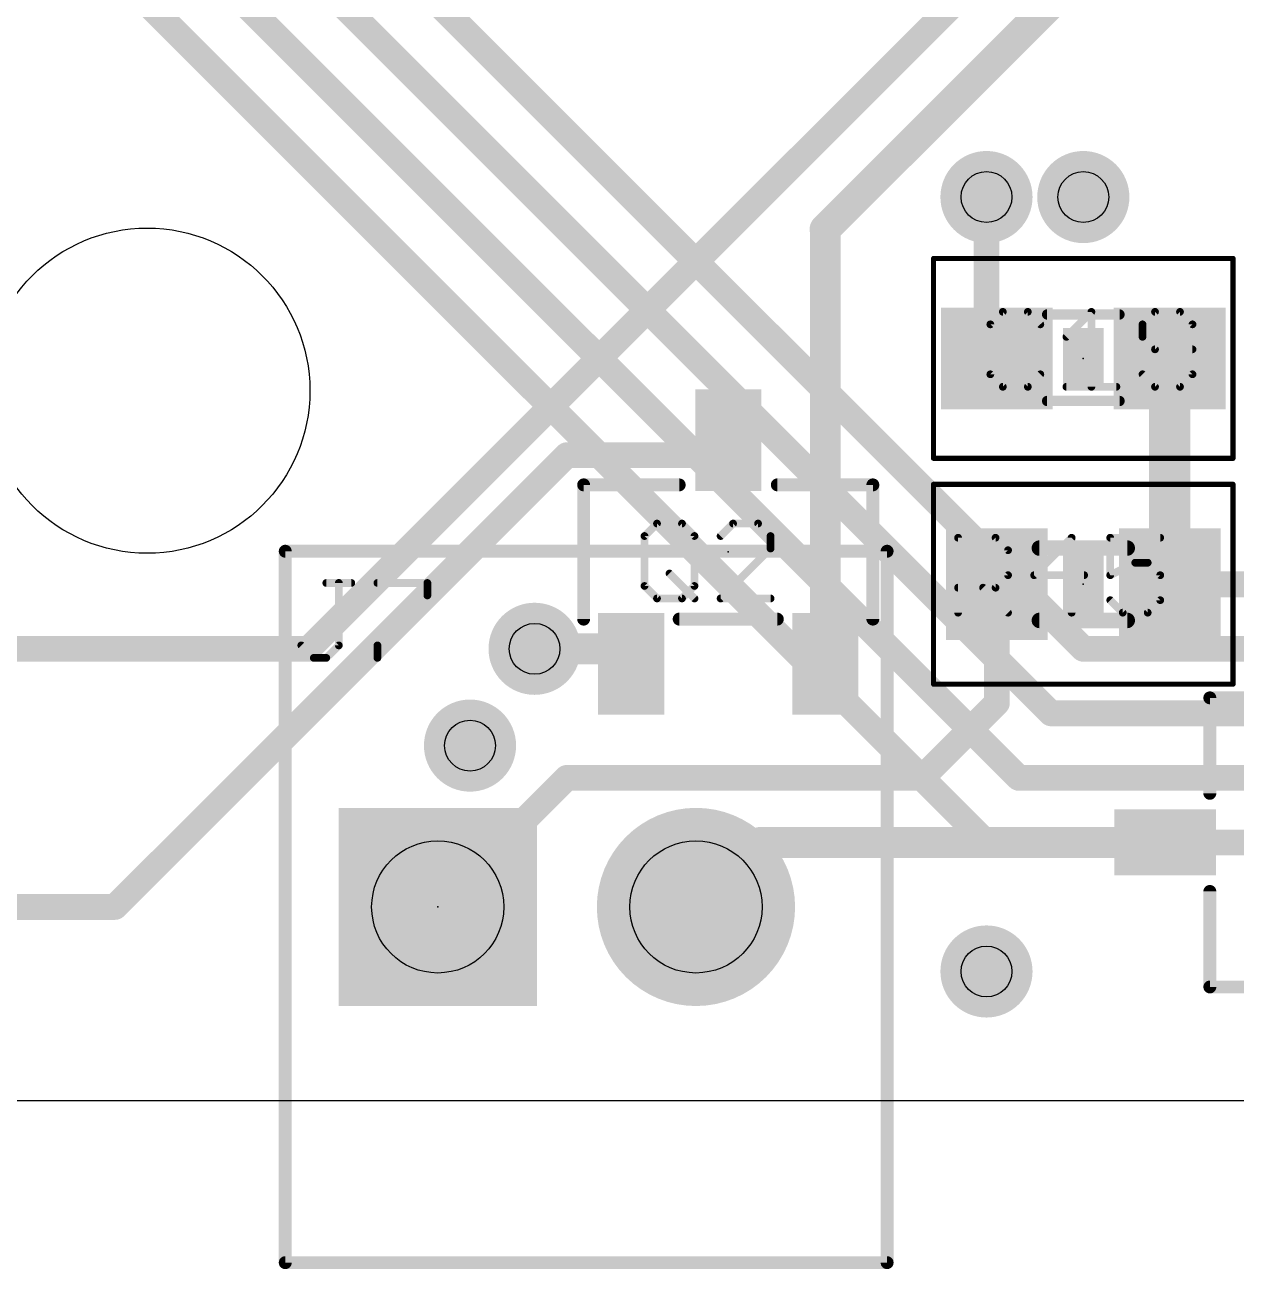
# Model space of a CAD drawing. Extents: x -1 to 68.6, y -1.7 to 63.5.
# Drawn here: x 12.77 to 24.68, y -1.66 to 10.58 of the extents above; entities that cross this region are included whole.
import ezdxf

# ---------------------------------------------------------------- set-up
doc = ezdxf.new("R2010")
doc.units = 0
for name, color, linetype in [('1', 22, 'CONTINUOUS'), ('16', 175, 'CONTINUOUS'), ('17', 82, 'CONTINUOUS'), ('18', 82, 'CONTINUOUS'), ('20', 7, 'CONTINUOUS'), ('21', 253, 'CONTINUOUS'), ('22', 253, 'CONTINUOUS'), ('23', 7, 'CONTINUOUS'), ('24', 7, 'CONTINUOUS'), ('25', 253, 'CONTINUOUS'), ('32', 253, 'CONTINUOUS'), ('36', 253, 'CONTINUOUS'), ('40', 175, 'CONTINUOUS'), ('44', 253, 'CONTINUOUS'), ('52', 253, 'CONTINUOUS')]:
    doc.layers.add(name, color=color, linetype=linetype)

# ---------------------------------------------------------------- blocks, each defined once
blk = doc.blocks.new('RECT')
blk.add_solid([(-0.5, -0.5), (0.5, -0.5), (-0.5, 0.5), (0.5, 0.5)])
blk = doc.blocks.new('SQUAREP')
blk.add_solid([(-0.5, -0.5), (0.5, -0.5), (-0.5, 0.5), (0.5, 0.5)])
blk = doc.blocks.new('ROUNDP')
at = {"const_width": 0.5}
blk.add_lwpolyline([(0, -0.25, 1), (0, 0.25, 1), (0, -0.25)], format="xyb", dxfattribs=at)
blk = doc.blocks.new('ROUNDV')
at = {"const_width": 0.5}
blk.add_lwpolyline([(0, -0.25, 1), (0, 0.25, 1), (0, -0.25)], format="xyb", dxfattribs=at)

msp = doc.modelspace()

# ---------------------------------------------------------------- linework, layer by layer
at = {"layer": '1', "const_width": 0.254}
for points in [[(23.1775, 4.445), (14.9225, 12.7)], [(14.605, 12.065), (22.86, 3.81)], [(22.5425, 3.175), (14.2875, 11.43)], [(22.225, 2.54), (13.97, 10.795)], [(23.1775, 4.445), (48.895, 4.445)], [(22.86, 3.81), (51.7525, 3.81)], [(53.975, 3.175), (22.5425, 3.175)], [(55.5625, 2.54), (22.225, 2.54)]]:
    msp.add_lwpolyline(points, dxfattribs=at)
at = {"layer": '1', "const_width": 0.127}
for points in [[(23.1775, 4.5085, 1), (23.1775, 4.3815)], [(23.1326, 4.4001, 1), (23.2224, 4.4899)], [(22.86, 3.8735, 1), (22.86, 3.7465)], [(22.8151, 3.7651, 1), (22.9049, 3.8549)], [(22.5425, 3.2385, 1), (22.5425, 3.1115)], [(22.4976, 3.1301, 1), (22.5874, 3.2199)], [(22.225, 2.6035, 1), (22.225, 2.4765)], [(22.1801, 2.4951, 1), (22.2699, 2.5849)]]:
    msp.add_lwpolyline(points, format="xyb", dxfattribs=at)
at = {"layer": '16'}
for points, const_width in [([(25.0825, 13.97), (15.5575, 4.445)], 0.254), ([(20.6375, 8.5725), (25.4, 13.335)], 0.3048), ([(22.225, 7.0875), (22.225, 8.89)], 0.254), ([(20.64, 8.57), (20.64, 4.2975)], 0.3048), ([(20.6375, 8.5725), (20.64, 8.57)], 0.254), ([(24.0275, 7.3025), (24.0275, 5.08)], 0.4064), ([(22.3275, 7.3025), (22.225, 7.0875)], 0.254), ([(19.685, 6.4975), (19.5375, 6.35)], 0.254), ([(18.0975, 6.35), (13.6525, 1.905)], 0.254), ([(19.5375, 6.35), (18.0975, 6.35)], 0.254), ([(22.3275, 3.9125), (22.3275, 5.08)], 0.254), ([(24.13, 5.08), (24.0275, 5.08)], 0.3048), ([(25.0825, 5.08), (24.0275, 5.08)], 0.254), ([(12.3825, 4.445), (15.5575, 4.445)], 0.254), ([(18.56, 4.445), (17.78, 4.445)], 0.3048), ([(18.73, 4.2975), (18.56, 4.445)], 0.3048), ([(21.59, 3.175), (22.3275, 3.9125)], 0.254), ([(16.8275, 1.905), (18.0975, 3.175)], 0.254), ([(18.0975, 3.175), (21.59, 3.175)], 0.254), ([(20.0025, 2.54), (19.3675, 1.905)], 0.3048), ([(23.9825, 2.54), (20.0025, 2.54)], 0.3048), ([(13.6525, 1.905), (10.4775, 1.905)], 0.254)]:
    msp.add_lwpolyline(points, dxfattribs=dict(at, const_width=const_width))
for points, const_width in [([(22.2885, 8.89, 1), (22.1615, 8.89)], 0.127), ([(20.5836, 8.6264, 1), (20.6914, 8.5186)], 0.1524), ([(20.7162, 8.57, 1), (20.5638, 8.57)], 0.1524), ([(20.6824, 8.6174, 1), (20.5926, 8.5276)], 0.127), ([(20.5951, 8.5251, 1), (20.6849, 8.6149)], 0.127), ([(24.1291, 7.3025, 1), (23.9259, 7.3025)], 0.2032), ([(22.3848, 7.2752, 1), (22.2702, 7.3298)], 0.127), ([(22.1677, 7.1148, 1), (22.2823, 7.0602)], 0.127), ([(22.1615, 7.0875, 1), (22.2885, 7.0875)], 0.127), ([(19.7299, 6.4526, 1), (19.6401, 6.5424)], 0.127), ([(18.0975, 6.4135, 1), (18.0975, 6.2865)], 0.127), ([(18.1424, 6.3051, 1), (18.0526, 6.3949)], 0.127), ([(19.4926, 6.3949, 1), (19.5824, 6.3051)], 0.127), ([(19.5375, 6.2865, 1), (19.5375, 6.4135)], 0.127), ([(22.391, 5.08, 1), (22.264, 5.08)], 0.127), ([(23.9259, 5.08, 1), (24.1291, 5.08)], 0.2032), ([(24.0275, 5.1562, 1), (24.0275, 5.0038)], 0.1524), ([(24.0275, 5.1435, 1), (24.0275, 5.0165)], 0.127), ([(24.13, 5.0038, 1), (24.13, 5.1562)], 0.1524), ([(15.5126, 4.4899, 1), (15.6024, 4.4001)], 0.127), ([(15.5575, 4.3815, 1), (15.5575, 4.5085)], 0.127), ([(17.78, 4.5212, 1), (17.78, 4.3688)], 0.1524), ([(18.6099, 4.5026, 1), (18.5101, 4.3874)], 0.1524), ([(18.56, 4.3688, 1), (18.56, 4.5212)], 0.1524), ([(18.6801, 4.2399, 1), (18.7799, 4.3551)], 0.1524), ([(20.5638, 4.2975, 1), (20.7162, 4.2975)], 0.1524), ([(22.264, 3.9125, 1), (22.391, 3.9125)], 0.127), ([(22.3724, 3.8676, 1), (22.2826, 3.9574)], 0.127), ([(18.0975, 3.2385, 1), (18.0975, 3.1115)], 0.127), ([(18.1424, 3.1301, 1), (18.0526, 3.2199)], 0.127), ([(21.5451, 3.2199, 1), (21.6349, 3.1301)], 0.127), ([(21.59, 3.1115, 1), (21.59, 3.2385)], 0.127), ([(20.0025, 2.6162, 1), (20.0025, 2.4638)], 0.1524), ([(20.0564, 2.4861, 1), (19.9486, 2.5939)], 0.1524), ([(23.9825, 2.4638, 1), (23.9825, 2.6162)], 0.1524), ([(13.6076, 1.9499, 1), (13.6974, 1.8601)], 0.127), ([(13.6525, 1.8415, 1), (13.6525, 1.9685)], 0.127), ([(16.7826, 1.9499, 1), (16.8724, 1.8601)], 0.127), ([(19.3136, 1.9589, 1), (19.4214, 1.8511)], 0.1524)]:
    msp.add_lwpolyline(points, format="xyb", dxfattribs=dict(at, const_width=const_width))
at = {"layer": '20'}
msp.add_line((0, 0), (68.58, 0), dxfattribs=at)
msp.add_circle((13.97, 6.985), 1.6, dxfattribs=at)
at = {"layer": '21', "const_width": 0.0635}
for points in [[(15.3593, 5.405, 1), (15.2957, 5.405)], [(15.3275, 5.4367, 1), (15.3275, 5.3733)], [(21.2793, 5.405, 1), (21.2158, 5.405)], [(21.2475, 5.3733, 1), (21.2475, 5.4367)], [(15.2957, -1.595, 1), (15.3593, -1.595)], [(15.3275, -1.5633, 1), (15.3275, -1.6267)], [(21.2158, -1.595, 1), (21.2793, -1.595)], [(21.2475, -1.6267, 1), (21.2475, -1.5633)]]:
    msp.add_lwpolyline(points, format="xyb", dxfattribs=at)
at = {"layer": '21', "const_width": 0.127}
for points in [[(15.3275, 5.405), (21.2475, 5.405)], [(15.3275, -1.595), (15.3275, 5.405)], [(21.2475, 5.405), (21.2475, -1.595)], [(21.2475, -1.595), (15.3275, -1.595)]]:
    msp.add_lwpolyline(points, dxfattribs=at)
at = {"layer": '22', "const_width": 0.127}
for points in [[(19.2024, 6.0579), (18.2626, 6.0579)], [(18.2626, 6.0579), (18.2626, 4.7371)], [(20.1676, 6.0579), (21.1074, 6.0579)], [(21.1074, 6.0579), (21.1074, 4.7371)], [(19.2024, 4.7371), (20.1676, 4.7371)], [(24.4221, 3.0226), (24.4221, 3.9624)], [(24.4221, 3.9624), (25.7429, 3.9624)], [(24.4221, 2.0574), (24.4221, 1.1176)], [(24.4221, 1.1176), (25.7429, 1.1176)]]:
    msp.add_lwpolyline(points, dxfattribs=at)
at = {"layer": '22', "const_width": 0.0635}
for points in [[(18.2944, 6.0579, 1), (18.2309, 6.0579)], [(18.2626, 6.0896, 1), (18.2626, 6.0262)], [(19.2024, 6.0262, 1), (19.2024, 6.0896)], [(20.1676, 6.0896, 1), (20.1676, 6.0262)], [(21.1392, 6.0579, 1), (21.0757, 6.0579)], [(21.1074, 6.0262, 1), (21.1074, 6.0896)], [(19.2024, 4.7688, 1), (19.2024, 4.7054)], [(20.1676, 4.7054, 1), (20.1676, 4.7688)], [(18.2309, 4.7371, 1), (18.2944, 4.7371)], [(21.0757, 4.7371, 1), (21.1392, 4.7371)], [(24.4221, 3.9942, 1), (24.4221, 3.9306)], [(24.4538, 3.9624, 1), (24.3904, 3.9624)], [(24.3904, 3.0226, 1), (24.4538, 3.0226)], [(24.4538, 2.0574, 1), (24.3904, 2.0574)], [(24.4221, 1.1494, 1), (24.4221, 1.0859)], [(24.3904, 1.1176, 1), (24.4538, 1.1176)]]:
    msp.add_lwpolyline(points, format="xyb", dxfattribs=at)
at = {"layer": '23'}
msp.add_point((16.8275, 1.905), dxfattribs=at)
at = {"layer": '24'}
for p in [(23.1775, 7.3025), (19.685, 5.3975), (23.1775, 5.08)]:
    msp.add_point(p, dxfattribs=at)
at = {"layer": '25', "const_width": 0.0762}
for points in [[(22.386, 7.7603), (22.2631, 7.6375)], [(22.6317, 7.7603), (22.386, 7.7603)], [(22.7546, 7.6375), (22.6317, 7.7603)], [(23.0115, 7.5146), (23.2573, 7.7603)], [(23.2573, 7.7603), (23.2573, 7.0231)], [(23.8828, 7.7603), (23.7599, 7.6375)], [(24.1285, 7.7603), (23.8828, 7.7603)], [(24.2514, 7.6375), (24.1285, 7.7603)], [(22.2631, 7.6375), (22.2631, 7.146)], [(23.7599, 7.6375), (23.7599, 7.5146)], [(24.2514, 7.146), (24.2514, 7.6375)], [(23.7599, 7.5146), (23.8828, 7.3917)], [(23.8828, 7.3917), (24.2514, 7.3917)], [(22.2631, 7.146), (22.386, 7.0231)], [(22.6317, 7.0231), (22.7546, 7.146)], [(23.7599, 7.146), (23.8828, 7.0231)], [(24.1285, 7.0231), (24.2514, 7.146)], [(22.386, 7.0231), (22.6317, 7.0231)], [(23.0115, 7.0231), (23.503, 7.0231)], [(23.8828, 7.0231), (24.1285, 7.0231)], [(18.8613, 5.5547), (18.9841, 5.6775)], [(18.9841, 5.6775), (19.2299, 5.6775)], [(19.2299, 5.6775), (19.3528, 5.5547)], [(19.7326, 5.6775), (19.6097, 5.5547)], [(19.9783, 5.6775), (19.7326, 5.6775)], [(20.1012, 5.5547), (19.9783, 5.6775)], [(18.8613, 5.0632), (18.8613, 5.5547)], [(19.3528, 5.5547), (19.3528, 5.0632)], [(20.1012, 5.4318), (20.1012, 5.5547)], [(21.9456, 4.8006), (21.9456, 5.5378)], [(21.9456, 5.5378), (22.3142, 5.5378)], [(22.3142, 5.5378), (22.4371, 5.415)], [(23.0626, 5.5378), (22.694, 5.1692)], [(23.0626, 4.8006), (23.0626, 5.5378)], [(23.9339, 5.5378), (23.4424, 5.5378)], [(23.4424, 5.5378), (23.4424, 5.1692)], [(19.6097, 4.9403), (20.1012, 5.4318)], [(22.4371, 5.415), (22.4371, 5.1692)], [(23.4424, 5.1692), (23.6882, 5.2921)], [(23.6882, 5.2921), (23.811, 5.2921)], [(23.811, 5.2921), (23.9339, 5.1692)], [(19.107, 5.186), (19.3528, 4.9403)], [(22.4371, 5.1692), (22.3142, 5.0463)], [(22.694, 5.1692), (23.1855, 5.1692)], [(23.9339, 5.1692), (23.9339, 4.9235)], [(15.7313, 5.0928), (15.9771, 5.0928)], [(15.8542, 4.4785), (15.8542, 5.0928)], [(16.234, 5.0928), (16.7255, 5.0928)], [(16.7255, 5.0928), (16.7255, 4.97)], [(18.9841, 4.9403), (18.8613, 5.0632)], [(19.3528, 5.0632), (19.2299, 4.9403)], [(22.3142, 5.0463), (21.9456, 5.0463)], [(22.1913, 5.0463), (22.4371, 4.8006)], [(16.7255, 4.97), (16.234, 4.4785)], [(19.2299, 4.9403), (18.9841, 4.9403)], [(20.1012, 4.9403), (19.6097, 4.9403)], [(23.5653, 4.8006), (23.4424, 4.9235)], [(23.9339, 4.9235), (23.811, 4.8006)], [(23.811, 4.8006), (23.5653, 4.8006)], [(15.4856, 4.4785), (15.6085, 4.3556)], [(15.7313, 4.3556), (15.8542, 4.4785)], [(16.234, 4.4785), (16.234, 4.3556)], [(15.6085, 4.3556), (15.7313, 4.3556)]]:
    msp.add_lwpolyline(points, dxfattribs=at)
at = {"layer": '25', "const_width": 0.0381}
for points in [[(22.386, 7.7794, 1), (22.386, 7.7413)], [(22.3994, 7.7469, 1), (22.3725, 7.7738)], [(22.6452, 7.7738, 1), (22.6182, 7.7469)], [(22.6317, 7.7413, 1), (22.6317, 7.7794)], [(23.2763, 7.7603, 1), (23.2382, 7.7603)], [(23.2707, 7.7469, 1), (23.2438, 7.7738)], [(23.8828, 7.7794, 1), (23.8828, 7.7413)], [(23.8963, 7.7469, 1), (23.8693, 7.7738)], [(24.142, 7.7738, 1), (24.1151, 7.7469)], [(24.1285, 7.7413, 1), (24.1285, 7.7794)], [(22.2822, 7.6375, 1), (22.2441, 7.6375)], [(22.2496, 7.6509, 1), (22.2766, 7.624)], [(22.7411, 7.624, 1), (22.7681, 7.6509)], [(23.779, 7.6375, 1), (23.7409, 7.6375)], [(23.7465, 7.6509, 1), (23.7734, 7.624)], [(24.2705, 7.6375, 1), (24.2324, 7.6375)], [(24.2379, 7.624, 1), (24.2649, 7.6509)], [(22.998, 7.5281, 1), (23.025, 7.5011)], [(23.7734, 7.5281, 1), (23.7465, 7.5011)], [(23.7409, 7.5146, 1), (23.779, 7.5146)], [(23.8828, 7.4108, 1), (23.8828, 7.3727)], [(23.8693, 7.3782, 1), (23.8963, 7.4052)], [(24.2514, 7.3727, 1), (24.2514, 7.4108)], [(22.2766, 7.1594, 1), (22.2496, 7.1325)], [(22.2441, 7.146, 1), (22.2822, 7.146)], [(22.7681, 7.1325, 1), (22.7411, 7.1594)], [(23.7734, 7.1594, 1), (23.7465, 7.1325)], [(24.2324, 7.146, 1), (24.2705, 7.146)], [(24.2649, 7.1325, 1), (24.2379, 7.1594)], [(22.386, 7.0422, 1), (22.386, 7.0041)], [(22.3725, 7.0096, 1), (22.3994, 7.0366)], [(22.6182, 7.0366, 1), (22.6452, 7.0096)], [(22.6317, 7.0041, 1), (22.6317, 7.0422)], [(23.0115, 7.0422, 1), (23.0115, 7.0041)], [(23.2382, 7.0231, 1), (23.2763, 7.0231)], [(23.503, 7.0041, 1), (23.503, 7.0422)], [(23.8828, 7.0422, 1), (23.8828, 7.0041)], [(23.8693, 7.0096, 1), (23.8963, 7.0366)], [(24.1151, 7.0366, 1), (24.142, 7.0096)], [(24.1285, 7.0041, 1), (24.1285, 7.0422)], [(18.9841, 5.6966, 1), (18.9841, 5.6585)], [(18.9976, 5.6641, 1), (18.9707, 5.691)], [(19.2434, 5.691, 1), (19.2164, 5.6641)], [(19.2299, 5.6585, 1), (19.2299, 5.6966)], [(19.7326, 5.6966, 1), (19.7326, 5.6585)], [(19.746, 5.6641, 1), (19.7191, 5.691)], [(19.9918, 5.691, 1), (19.9648, 5.6641)], [(19.9783, 5.6585, 1), (19.9783, 5.6966)], [(18.8803, 5.5547, 1), (18.8422, 5.5547)], [(18.8478, 5.5681, 1), (18.8747, 5.5412)], [(19.3718, 5.5547, 1), (19.3337, 5.5547)], [(19.3393, 5.5412, 1), (19.3662, 5.5681)], [(19.5962, 5.5681, 1), (19.6232, 5.5412)], [(20.1202, 5.5547, 1), (20.0821, 5.5547)], [(20.0877, 5.5412, 1), (20.1146, 5.5681)], [(21.9456, 5.5569, 1), (21.9456, 5.5188)], [(21.9647, 5.5378, 1), (21.9266, 5.5378)], [(22.3277, 5.5513, 1), (22.3007, 5.5244)], [(22.3142, 5.5188, 1), (22.3142, 5.5569)], [(23.0817, 5.5378, 1), (23.0436, 5.5378)], [(23.0761, 5.5244, 1), (23.0492, 5.5513)], [(23.4424, 5.5569, 1), (23.4424, 5.5188)], [(23.4615, 5.5378, 1), (23.4234, 5.5378)], [(23.9339, 5.5188, 1), (23.9339, 5.5569)], [(20.0821, 5.4318, 1), (20.1202, 5.4318)], [(20.1146, 5.4183, 1), (20.0877, 5.4453)], [(22.4561, 5.415, 1), (22.418, 5.415)], [(22.4236, 5.4015, 1), (22.4506, 5.4284)], [(23.6882, 5.3111, 1), (23.6882, 5.273)], [(23.6967, 5.275, 1), (23.6797, 5.3091)], [(23.8245, 5.3056, 1), (23.7976, 5.2786)], [(23.811, 5.273, 1), (23.811, 5.3111)], [(19.1205, 5.1995, 1), (19.0935, 5.1726)], [(22.418, 5.1692, 1), (22.4561, 5.1692)], [(22.4506, 5.1557, 1), (22.4236, 5.1827)], [(22.694, 5.1883, 1), (22.694, 5.1502)], [(22.6805, 5.1827, 1), (22.7075, 5.1557)], [(23.1855, 5.1502, 1), (23.1855, 5.1883)], [(23.4339, 5.1863, 1), (23.451, 5.1522)], [(23.4234, 5.1692, 1), (23.4615, 5.1692)], [(23.953, 5.1692, 1), (23.9149, 5.1692)], [(23.9204, 5.1557, 1), (23.9474, 5.1827)], [(15.7313, 5.1119, 1), (15.7313, 5.0738)], [(15.8733, 5.0928, 1), (15.8352, 5.0928)], [(15.9771, 5.0738, 1), (15.9771, 5.1119)], [(16.234, 5.1119, 1), (16.234, 5.0738)], [(16.7446, 5.0928, 1), (16.7065, 5.0928)], [(16.7255, 5.0738, 1), (16.7255, 5.1119)], [(18.8422, 5.0632, 1), (18.8803, 5.0632)], [(18.8747, 5.0766, 1), (18.8478, 5.0497)], [(19.3337, 5.0632, 1), (19.3718, 5.0632)], [(19.3662, 5.0497, 1), (19.3393, 5.0766)], [(21.9456, 5.0654, 1), (21.9456, 5.0273)], [(22.2048, 5.0598, 1), (22.1779, 5.0329)], [(22.3007, 5.0598, 1), (22.3277, 5.0329)], [(22.3142, 5.0273, 1), (22.3142, 5.0654)], [(16.7065, 4.97, 1), (16.7446, 4.97)], [(16.739, 4.9565, 1), (16.712, 4.9834)], [(18.9841, 4.9594, 1), (18.9841, 4.9213)], [(18.9707, 4.9268, 1), (18.9976, 4.9538)], [(19.2164, 4.9538, 1), (19.2434, 4.9268)], [(19.2299, 4.9213, 1), (19.2299, 4.9594)], [(19.3393, 4.9268, 1), (19.3662, 4.9538)], [(19.6097, 4.9594, 1), (19.6097, 4.9213)], [(19.5962, 4.9538, 1), (19.6232, 4.9268)], [(20.1012, 4.9213, 1), (20.1012, 4.9594)], [(23.4559, 4.9369, 1), (23.429, 4.91)], [(23.9149, 4.9235, 1), (23.953, 4.9235)], [(23.9474, 4.91, 1), (23.9204, 4.9369)], [(21.9266, 4.8006, 1), (21.9647, 4.8006)], [(22.4236, 4.7871, 1), (22.4506, 4.8141)], [(23.0436, 4.8006, 1), (23.0817, 4.8006)], [(23.5653, 4.8197, 1), (23.5653, 4.7816)], [(23.5518, 4.7871, 1), (23.5788, 4.8141)], [(23.7976, 4.8141, 1), (23.8245, 4.7871)], [(23.811, 4.7816, 1), (23.811, 4.8197)], [(15.4991, 4.4919, 1), (15.4721, 4.465)], [(15.8352, 4.4785, 1), (15.8733, 4.4785)], [(15.8677, 4.465, 1), (15.8407, 4.4919)], [(16.2531, 4.4785, 1), (16.215, 4.4785)], [(16.2205, 4.4919, 1), (16.2475, 4.465)], [(15.6085, 4.3746, 1), (15.6085, 4.3365)], [(15.595, 4.3421, 1), (15.6219, 4.3691)], [(15.7179, 4.3691, 1), (15.7448, 4.3421)], [(15.7313, 4.3365, 1), (15.7313, 4.3746)], [(16.215, 4.3556, 1), (16.2531, 4.3556)]]:
    msp.add_lwpolyline(points, format="xyb", dxfattribs=at)
at = {"layer": '40', "const_width": 0.0508}
for points in [[(24.6505, 8.2855), (21.7045, 8.2855)], [(21.7045, 8.2855), (21.7045, 6.3195)], [(24.6505, 6.3195), (24.6505, 8.2855)], [(21.7045, 6.3195), (24.6505, 6.3195)], [(24.6505, 6.063), (21.7045, 6.063)], [(21.7045, 6.063), (21.7045, 4.097)], [(24.6505, 4.097), (24.6505, 6.063)], [(21.7045, 4.097), (24.6505, 4.097)]]:
    msp.add_lwpolyline(points, dxfattribs=at)
at = {"layer": '40', "const_width": 0.0254}
for points in [[(21.7045, 8.2982, 1), (21.7045, 8.2728)], [(21.7172, 8.2855, 1), (21.6918, 8.2855)], [(24.6632, 8.2855, 1), (24.6378, 8.2855)], [(24.6505, 8.2728, 1), (24.6505, 8.2982)], [(21.7045, 6.3322, 1), (21.7045, 6.3068)], [(21.6918, 6.3195, 1), (21.7172, 6.3195)], [(24.6378, 6.3195, 1), (24.6632, 6.3195)], [(24.6505, 6.3068, 1), (24.6505, 6.3322)], [(21.7045, 6.0757, 1), (21.7045, 6.0503)], [(21.7172, 6.063, 1), (21.6918, 6.063)], [(24.6632, 6.063, 1), (24.6378, 6.063)], [(24.6505, 6.0503, 1), (24.6505, 6.0757)], [(21.7045, 4.1097, 1), (21.7045, 4.0843)], [(21.6918, 4.097, 1), (21.7172, 4.097)], [(24.6378, 4.097, 1), (24.6632, 4.097)], [(24.6505, 4.0843, 1), (24.6505, 4.1097)]]:
    msp.add_lwpolyline(points, format="xyb", dxfattribs=at)
at = {"layer": '44'}
for centre, radius in [((22.225, 8.89), 0.25), ((23.1775, 8.89), 0.25), ((17.78, 4.445), 0.25), ((17.145, 3.4925), 0.25), ((16.8275, 1.905), 0.65), ((19.3675, 1.905), 0.65), ((22.225, 1.27), 0.25)]:
    msp.add_circle(centre, radius, dxfattribs=at)
at = {"layer": '52'}
for points, const_width in [([(23.5335, 7.7345), (22.8215, 7.7345)], 0.1016), ([(23.5335, 6.8835), (22.8215, 6.8835)], 0.1016), ([(22.7455, 5.436), (23.6095, 5.436)], 0.1524), ([(23.6095, 4.724), (22.7455, 4.724)], 0.1524)]:
    msp.add_lwpolyline(points, dxfattribs=dict(at, const_width=const_width))
for points, const_width in [([(22.8215, 7.7599, 1), (22.8215, 7.7091)], 0.0508), ([(23.5335, 7.7091, 1), (23.5335, 7.7599)], 0.0508), ([(22.8215, 6.9089, 1), (22.8215, 6.8581)], 0.0508), ([(23.5335, 6.8581, 1), (23.5335, 6.9089)], 0.0508), ([(22.7455, 5.4741, 1), (22.7455, 5.3979)], 0.0762), ([(23.6095, 5.3979, 1), (23.6095, 5.4741)], 0.0762), ([(22.7455, 4.7621, 1), (22.7455, 4.6859)], 0.0762), ([(23.6095, 4.6859, 1), (23.6095, 4.7621)], 0.0762)]:
    msp.add_lwpolyline(points, format="xyb", dxfattribs=dict(at, const_width=const_width))

# ---------------------------------------------------------------- block references
at = {"layer": '16'}
for p, xscale, rotation in [((22.3275, 7.3025), 1.1, 180), ((24.0275, 7.3025), 1.1, 180), ((19.685, 6.4975), 0.65, 180), ((18.73, 4.2975), 0.65, 180), ((20.64, 4.2975), 0.65, 180), ((23.9825, 2.54), 0.65, 270)]:
    msp.add_blockref('RECT', p, dxfattribs=dict(at, xscale=xscale, rotation=rotation))
at = {"layer": '16', "yscale": 1.1}
for p in [(22.3275, 5.08), (24.0275, 5.08)]:
    msp.add_blockref('RECT', p, dxfattribs=at)
at = {"layer": '17', "xscale": 1.95, "yscale": 1.95, "rotation": 90}
for name, p in [('SQUAREP', (16.8275, 1.905)), ('SQUAREP', (16.8275, 1.905)), ('ROUNDP', (19.3675, 1.905)), ('ROUNDP', (19.3675, 1.905))]:
    msp.add_blockref(name, p, dxfattribs=at)
at = {"layer": '18', "xscale": 0.9064, "yscale": 0.9064}
for p in [(22.225, 8.89), (22.225, 8.89), (23.1775, 8.89), (23.1775, 8.89), (17.78, 4.445), (17.78, 4.445), (17.145, 3.4925), (17.145, 3.4925), (22.225, 1.27), (22.225, 1.27)]:
    msp.add_blockref('ROUNDV', p, dxfattribs=at)
at = {"layer": '32'}
for p, xscale, rotation in [((22.3275, 7.3025), 1.1, 180), ((24.0275, 7.3025), 1.1, 180), ((19.685, 6.4975), 0.65, 180), ((18.73, 4.2975), 0.65, 180), ((20.64, 4.2975), 0.65, 180), ((23.9825, 2.54), 0.65, 270)]:
    msp.add_blockref('RECT', p, dxfattribs=dict(at, xscale=xscale, rotation=rotation))
at = {"layer": '32', "yscale": 1.1}
for p in [(22.3275, 5.08), (24.0275, 5.08)]:
    msp.add_blockref('RECT', p, dxfattribs=at)
at = {"layer": '36', "xscale": 0.3998, "yscale": 0.6, "rotation": 180}
msp.add_blockref('RECT', (23.1775, 7.3025), dxfattribs=at)
at = {"layer": '36', "xscale": 0.3998, "yscale": 0.8002}
msp.add_blockref('RECT', (23.1775, 5.08), dxfattribs=at)
at = {"layer": '52'}
for p, xscale, yscale, rotation in [((22.5973, 7.3076), 0.5001, 0.95, 180), ((23.7657, 7.3076), 0.5001, 0.95, 180), ((19.685, 6.4008), 0.4572, 0.5842, 180), ((18.7452, 4.3942), 0.4572, 0.5842, 180), ((20.6248, 4.3942), 0.4572, 0.5842, 180), ((24.0792, 2.54), 0.4572, 0.5842, 270)]:
    msp.add_blockref('RECT', p, dxfattribs=dict(at, xscale=xscale, yscale=yscale, rotation=rotation))
at = {"layer": '52', "xscale": 0.4064, "yscale": 0.8636}
for p in [(22.5425, 5.08), (23.8125, 5.08)]:
    msp.add_blockref('RECT', p, dxfattribs=at)

doc.saveas('drawing.dxf')
